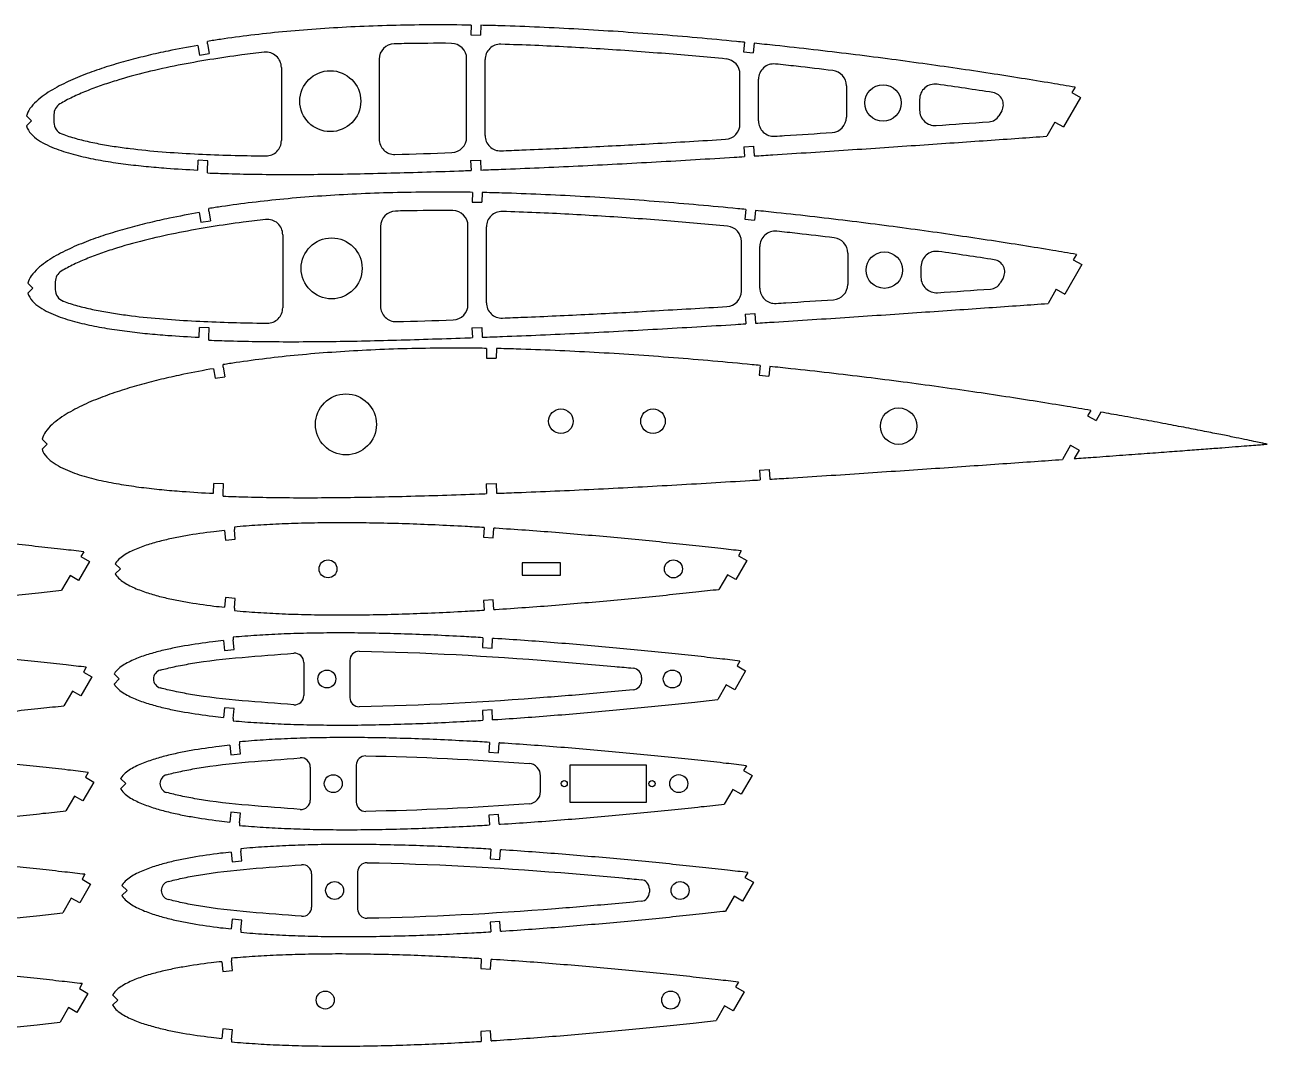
# Model space of a CAD drawing. Header units: millimetres. Extents: x 1 to 808, y 0 to 705.
# Drawn here: x 403.7 to 808.3, y 56 to 388.5 of the extents above; entities that cross this region are included whole.
import ezdxf

# ---------------------------------------------------------------- set-up
doc = ezdxf.new("R2010")
doc.units = ezdxf.units.MM

msp = doc.modelspace()

# ---------------------------------------------------------------- linework, layer by layer
at = {"color": 7, "linetype": 'Continuous', "lineweight": 25}
for p, q in [((549.03, 388.4), (548.97, 385.22)), ((548.97, 385.22), (552.14, 385.17)), ((552.2, 388.34), (552.14, 385.17)), ((460.07, 381.79), (460.59, 378.66)), ((463.2, 382.31), (463.2, 383.11)), ((463.2, 382.31), (463.72, 379.18)), ((638.05, 382.82), (637.74, 379.66)), ((641.21, 382.5), (640.89, 379.34)), ((460.59, 378.66), (463.72, 379.18)), ((519.12, 377.31), (519.12, 351.3)), ((547.61, 351.88), (547.61, 377.47)), ((553.61, 352.46), (553.61, 377.18)), ((637.74, 379.66), (640.89, 379.34)), ((487.27, 374.59), (487.27, 350.82)), ((636.63, 356.22), (636.63, 372.4)), ((642.63, 357.22), (642.63, 370.77)), ((671.27, 368.65), (671.27, 358.43)), ((745.73, 368.19), (744.73, 366.45)), ((695.12, 364.2), (695.12, 360.71)), ((747.48, 364.87), (741.93, 355.25)), ((744.73, 366.45), (747.48, 364.87)), ((721.87, 360.5), (720.95, 358.91)), ((404.23, 358.84), (405.85, 357.23)), ((405.85, 357.23), (404.24, 355.61)), ((413.2, 359.3), (413.2, 356.73)), ((739.18, 356.84), (736.52, 352.23)), ((739.18, 356.84), (741.93, 355.25)), ((637.85, 348.76), (641.02, 348.96)), ((637.85, 348.76), (638.05, 345.59)), ((641.02, 348.96), (641.22, 345.79)), ((460.03, 341.22), (460.16, 344.38)), ((463.34, 344.25), (460.16, 344.38)), ((463.2, 341.07), (463.34, 344.25)), ((548.91, 344.27), (552.08, 344.39)), ((548.91, 344.27), (549.03, 341.1)), ((552.08, 344.39), (552.2, 341.22)), ((463.2, 340.28), (463.2, 341.07)), ((549.47, 333.95), (549.41, 330.78)), ((552.64, 333.89), (552.59, 330.72)), ((463.64, 327.86), (463.64, 328.67)), ((463.64, 327.86), (464.16, 324.73)), ((549.41, 330.78), (552.59, 330.72)), ((638.5, 328.37), (638.18, 325.21)), ((641.66, 328.05), (641.34, 324.89)), ((460.51, 327.34), (461.03, 324.21)), ((461.03, 324.21), (464.16, 324.73)), ((638.18, 325.21), (641.34, 324.89)), ((487.72, 320.15), (487.72, 296.37)), ((519.57, 322.86), (519.57, 296.85)), ((548.05, 297.43), (548.05, 323.02)), ((554.05, 298.02), (554.05, 322.73)), ((637.08, 301.77), (637.08, 317.95)), ((643.08, 302.77), (643.08, 316.32)), ((671.72, 314.2), (671.72, 303.98)), ((746.17, 313.74), (745.17, 312.01)), ((745.17, 312.01), (747.92, 310.42)), ((695.57, 309.75), (695.57, 306.26)), ((747.92, 310.42), (742.37, 300.81)), ((404.67, 304.39), (406.29, 302.78)), ((413.64, 304.86), (413.64, 302.28)), ((722.31, 306.05), (721.39, 304.46)), ((406.29, 302.78), (404.68, 301.16)), ((739.62, 302.39), (736.96, 297.78)), ((739.62, 302.39), (742.37, 300.81)), ((638.29, 294.31), (641.46, 294.51)), ((638.29, 294.31), (638.49, 291.15)), ((641.46, 294.51), (641.66, 291.34)), ((460.47, 286.77), (460.61, 289.94)), ((463.78, 289.8), (460.61, 289.94)), ((463.64, 286.63), (463.78, 289.8)), ((549.35, 289.82), (552.52, 289.94)), ((549.35, 289.82), (549.47, 286.65)), ((552.52, 289.94), (552.64, 286.77)), ((463.64, 285.83), (463.64, 286.63)), ((554.13, 283.15), (554.07, 279.97)), ((554.07, 279.97), (557.25, 279.92)), ((557.3, 283.09), (557.25, 279.92)), ((465.17, 276.54), (465.69, 273.41)), ((468.3, 277.06), (468.3, 277.86)), ((468.3, 277.06), (468.82, 273.93)), ((643.16, 277.57), (642.84, 274.41)), ((646.32, 277.25), (646, 274.09)), ((465.69, 273.41), (468.82, 273.93)), ((642.84, 274.41), (646, 274.09)), ((750.84, 262.94), (749.83, 261.2)), ((749.83, 261.2), (752.58, 259.62)), ((754.17, 262.37), (752.58, 259.62)), ((409.33, 253.59), (410.95, 251.98)), ((410.95, 251.98), (409.34, 250.36)), ((744.28, 251.59), (741.62, 246.98)), ((744.28, 251.59), (747.03, 250)), ((747.03, 250), (745.45, 247.26)), ((642.95, 243.51), (646.12, 243.71)), ((642.95, 243.51), (643.15, 240.34)), ((646.12, 243.71), (646.32, 240.54)), ((465.13, 235.97), (465.27, 239.13)), ((468.44, 239), (465.27, 239.13)), ((468.3, 235.82), (468.44, 239)), ((554.01, 239.02), (557.18, 239.14)), ((554.01, 239.02), (554.13, 235.85)), ((557.18, 239.14), (557.3, 235.97)), ((468.3, 235.03), (468.3, 235.82)), ((468.8, 223.86), (469.11, 220.7)), ((471.96, 224.97), (471.96, 224.17)), ((472.27, 221.01), (471.96, 224.17)), ((553.28, 224.81), (553.08, 221.64)), ((556.25, 221.44), (556.45, 224.61)), ((469.11, 220.7), (472.27, 221.01)), ((553.08, 221.64), (556.25, 221.44)), ((422.93, 216.93), (422.02, 215.36)), ((422.02, 215.36), (424.77, 213.77)), ((636.99, 217.22), (636.09, 215.65)), ((636.09, 215.65), (638.84, 214.06)), ((424.77, 213.77), (421.2, 207.59)), ((434.86, 211.36), (433.2, 213.03)), ((433.2, 209.7), (434.86, 211.36)), ((578.21, 213.36), (565.71, 213.36)), ((565.71, 213.36), (565.71, 209.36)), ((578.21, 209.36), (578.21, 213.36)), ((638.84, 214.06), (635.27, 207.88)), ((418.45, 209.18), (415.69, 204.4)), ((421.2, 207.59), (418.45, 209.18)), ((565.71, 209.36), (578.21, 209.36)), ((632.52, 209.47), (629.76, 204.69)), ((635.27, 207.88), (632.52, 209.47)), ((469.11, 202.03), (468.8, 198.87)), ((472.27, 201.72), (469.11, 202.03)), ((471.96, 198.56), (472.27, 201.72)), ((471.96, 198.56), (471.96, 197.76)), ((556.25, 201.29), (553.08, 201.09)), ((553.08, 201.09), (553.28, 197.92)), ((556.45, 198.12), (556.25, 201.29)), ((468.43, 187.99), (468.74, 184.83)), ((471.59, 189.1), (471.59, 188.3)), ((471.9, 185.14), (471.59, 188.3)), ((552.91, 188.94), (552.72, 185.77)), ((555.89, 185.57), (556.08, 188.74)), ((468.74, 184.83), (471.9, 185.14)), ((552.72, 185.77), (555.89, 185.57)), ((423.71, 179.33), (422.81, 177.76)), ((494.59, 180.91), (494.59, 170.09)), ((509.59, 181.53), (509.59, 169.47)), ((638.47, 178.19), (634.91, 172.01)), ((636.63, 181.35), (635.73, 179.78)), ((635.73, 179.78), (638.47, 178.19)), ((425.56, 176.18), (421.99, 169.99)), ((422.81, 177.76), (425.56, 176.18)), ((434.5, 175.5), (432.84, 177.16)), ((432.84, 173.83), (434.5, 175.5)), ((604.59, 176.03), (604.59, 174.96)), ((419.24, 171.58), (416.48, 166.8)), ((421.99, 169.99), (419.24, 171.58)), ((632.16, 173.6), (629.4, 168.82)), ((634.91, 172.01), (632.16, 173.6)), ((468.74, 166.16), (468.43, 163)), ((471.9, 165.85), (468.74, 166.16)), ((471.59, 162.69), (471.9, 165.85)), ((471.59, 162.69), (471.59, 161.89)), ((555.89, 165.42), (552.72, 165.22)), ((552.72, 165.22), (552.91, 162.05)), ((556.08, 162.25), (555.89, 165.42)), ((470.52, 153.93), (470.83, 150.77)), ((473.68, 155.04), (473.68, 154.24)), ((473.99, 151.08), (473.68, 154.24)), ((555.01, 154.87), (554.81, 151.71)), ((557.98, 151.51), (558.17, 154.68)), ((470.83, 150.77), (473.99, 151.08)), ((554.81, 151.71), (557.98, 151.51)), ((496.68, 146.84), (496.68, 136.03)), ((511.68, 147.46), (511.68, 135.4)), ((606.18, 147.43), (581.18, 147.43)), ((581.18, 147.43), (581.18, 135.43)), ((606.18, 135.43), (606.18, 147.43)), ((638.72, 147.28), (637.82, 145.72)), ((637.82, 145.72), (640.57, 144.13)), ((426.19, 141.96), (422.62, 135.78)), ((424.35, 145.11), (423.44, 143.55)), ((423.44, 143.55), (426.19, 141.96)), ((436.59, 141.43), (434.93, 143.09)), ((571.68, 138.85), (571.68, 144.01)), ((640.57, 144.13), (637, 137.95)), ((434.93, 139.77), (436.59, 141.43)), ((634.25, 139.54), (631.49, 134.75)), ((637, 137.95), (634.25, 139.54)), ((419.87, 137.37), (417.11, 132.59)), ((422.62, 135.78), (419.87, 137.37)), ((581.18, 135.43), (606.18, 135.43)), ((470.83, 132.09), (470.52, 128.93)), ((473.99, 131.78), (470.83, 132.09)), ((473.68, 128.62), (473.99, 131.78)), ((557.98, 131.35), (554.81, 131.16)), ((554.81, 131.16), (555.01, 127.99)), ((558.17, 128.18), (557.98, 131.35)), ((473.68, 128.62), (473.68, 127.83)), ((470.96, 119.13), (471.27, 115.97)), ((474.12, 120.24), (474.12, 119.44)), ((474.43, 116.28), (474.12, 119.44)), ((555.44, 120.08), (555.25, 116.91)), ((558.42, 116.71), (558.61, 119.88)), ((471.27, 115.97), (474.43, 116.28)), ((555.25, 116.91), (558.42, 116.71)), ((423.31, 111.9), (422.41, 110.33)), ((422.41, 110.33), (425.16, 108.75)), ((497.12, 112.05), (497.12, 101.23)), ((512.12, 112.67), (512.12, 100.61)), ((641, 109.33), (637.44, 103.15)), ((639.16, 112.49), (638.25, 110.92)), ((638.25, 110.92), (641, 109.33)), ((425.16, 108.75), (421.59, 102.57)), ((437.03, 106.64), (435.37, 108.3)), ((435.37, 104.97), (437.03, 106.64)), ((607.12, 107.17), (607.12, 106.1)), ((418.84, 104.15), (416.08, 99.37)), ((421.59, 102.57), (418.84, 104.15)), ((634.69, 104.74), (631.93, 99.96)), ((637.44, 103.15), (634.69, 104.74)), ((471.27, 97.3), (470.96, 94.14)), ((474.43, 96.99), (471.27, 97.3)), ((474.12, 93.83), (474.43, 96.99)), ((474.12, 93.83), (474.12, 93.03)), ((558.42, 96.56), (555.25, 96.36)), ((555.25, 96.36), (555.44, 93.19)), ((558.61, 93.39), (558.42, 96.56)), ((467.9, 83.46), (468.21, 80.3)), ((471.06, 84.57), (471.06, 83.77)), ((471.37, 80.61), (471.06, 83.77)), ((552.38, 84.41), (552.18, 81.24)), ((552.18, 81.24), (555.35, 81.04)), ((555.35, 81.04), (555.55, 84.21)), ((468.21, 80.3), (471.37, 80.61)), ((424.27, 73.14), (420.7, 66.96)), ((422.42, 76.3), (421.52, 74.73)), ((421.52, 74.73), (424.27, 73.14)), ((637.94, 73.66), (634.37, 67.48)), ((636.09, 76.82), (635.19, 75.25)), ((635.19, 75.25), (637.94, 73.66)), ((433.97, 70.96), (432.3, 72.63)), ((432.3, 69.3), (433.97, 70.96)), ((631.62, 69.07), (628.86, 64.29)), ((634.37, 67.48), (631.62, 69.07)), ((417.95, 68.55), (415.19, 63.77)), ((420.7, 66.96), (417.95, 68.55)), ((468.21, 61.63), (467.9, 58.47)), ((471.37, 61.32), (468.21, 61.63)), ((471.06, 58.16), (471.37, 61.32)), ((555.35, 60.89), (552.18, 60.69)), ((552.18, 60.69), (552.38, 57.52)), ((555.55, 57.72), (555.35, 60.89)), ((471.06, 58.16), (471.06, 57.36))]:
    msp.add_line(p, q, dxfattribs=at)
for centre, radius in [((503.2, 363.64), 9.92), ((683.2, 363.07), 5.92), ((503.64, 309.2), 9.92), ((683.64, 308.62), 5.93), ((508.3, 258.39), 9.93), ((578.3, 259.44), 4), ((608.3, 259.44), 4), ((688.3, 257.82), 5.93), ((502.46, 211.36), 2.92), ((614.96, 211.36), 2.93), ((502.09, 175.5), 2.92), ((614.59, 175.5), 2.93), ((504.18, 141.43), 2.92), ((579.38, 141.43), 1), ((607.98, 141.43), 1), ((616.68, 141.43), 2.93), ((504.62, 106.64), 2.93), ((617.12, 106.64), 2.93), ((501.56, 70.96), 2.92), ((614.06, 70.96), 2.93)]:
    msp.add_circle(centre, radius, dxfattribs=at)
for centre, radius, start, end in [((524.12, 377.31), 5, 91.3853, 180), ((542.61, 377.47), 5, 0, 89.6503), ((558.61, 377.18), 5, 88.2972, 180), ((482.27, 374.59), 5, 0, 96.3372), ((631.63, 372.4), 5, 0, 84.5284), ((647.63, 370.77), 5, 83.8714, 180), ((666.27, 368.65), 5, 0, 83.1501), ((700.12, 364.2), 5, 81.895, 180), ((718.4, 362.5), 4, 330, 81.2359), ((417.2, 359.3), 4, 121.013, 180), ((700.12, 360.71), 5, 180, 273.9333), ((417.2, 356.73), 4, 180, 249.0961), ((631.63, 356.22), 5, 273.4985, 0), ((647.63, 357.22), 5, 180, 273.6427), ((666.27, 358.43), 5, 273.7695, 0), ((717.48, 360.91), 4, 274.0041, 330), ((558.61, 352.46), 5, 180, 272.2436), ((482.27, 350.82), 5, 269.4387, 0), ((524.12, 351.3), 5, 180, 271.5568), ((542.61, 351.88), 5, 271.9842, 0), ((524.57, 322.86), 5, 91.3853, 180), ((543.05, 323.02), 5, 0, 89.6503), ((559.05, 322.73), 5, 88.2972, 180), ((482.72, 320.15), 5, 0, 96.3372), ((632.08, 317.95), 5, 0, 84.5284), ((648.08, 316.32), 5, 83.8714, 180), ((666.72, 314.2), 5, 0, 83.1501), ((700.57, 309.75), 5, 81.895, 180), ((718.84, 308.05), 4, 330, 81.2359), ((417.64, 304.86), 4, 121.013, 180), ((666.72, 303.98), 5, 273.7695, 0), ((700.57, 306.26), 5, 180, 273.9333), ((717.93, 306.46), 4, 274.0041, 330), ((417.64, 302.28), 4, 180, 249.0961), ((632.08, 301.77), 5, 273.4985, 0), ((648.08, 302.77), 5, 180, 273.6427), ((482.72, 296.37), 5, 269.4387, 0), ((524.57, 296.85), 5, 180, 271.5568), ((543.05, 297.43), 5, 271.9842, 0), ((559.05, 298.02), 5, 180, 272.2436), ((491.59, 180.91), 3, 0, 94.8045), ((512.59, 181.53), 3, 89.078, 180), ((448.63, 175.5), 3, 105.2217, 254.7777), ((601.59, 176.03), 3, 360, 84.4847), ((601.59, 174.96), 3, 275.5131, 360), ((491.59, 170.09), 3, 265.2753, 0), ((512.59, 169.47), 3, 180, 270.9138), ((493.68, 146.84), 3, 0, 94.8045), ((514.68, 147.46), 3, 89.078, 180), ((567.68, 144.01), 4, 0, 85.8848), ((450.72, 141.43), 3, 105.2217, 254.7777), ((567.68, 138.85), 4, 274.1153, 0), ((493.68, 136.03), 3, 265.2753, 0), ((514.68, 135.4), 3, 180, 270.9138), ((494.12, 112.05), 3, 0, 94.8045), ((515.12, 112.67), 3, 89.078, 180), ((451.16, 106.64), 3, 105.2217, 254.7777), ((604.12, 107.17), 3, 360, 84.4847), ((604.12, 106.1), 3, 275.5131, 360), ((494.12, 101.23), 3, 265.2753, 0), ((515.12, 100.61), 3, 180, 270.9138)]:
    msp.add_arc(centre, radius, start, end, dxfattribs=at)
for points, knots in [([(549.03, 388.4), (548.02, 388.41), (542.9, 388.48), (533.76, 388.5), (521.71, 388.29), (510.01, 387.84), (498.69, 387.16), (487.83, 386.27), (477.45, 385.15), (469.29, 384.06), (464.61, 383.34), (463.2, 383.11)], [0.314042, 0.314042, 0.314042, 0.314042, 0.317731, 0.3328573, 0.3476314, 0.3619949, 0.3758904, 0.3892628, 0.4020607, 0.4142353, 0.4194806, 0.4194806, 0.4194806, 0.4194806]), ([(638.05, 382.82), (637.19, 382.91), (632.08, 383.41), (622.68, 384.29), (609.84, 385.36), (596.97, 386.3), (584.12, 387.09), (571.33, 387.74), (560.7, 388.14), (554.33, 388.3), (552.2, 388.34)], [0.2047656, 0.2047656, 0.2047656, 0.2047656, 0.2079495, 0.2236526, 0.2394488, 0.2552737, 0.271062, 0.286749, 0.3023145, 0.3101536, 0.3101536, 0.3101536, 0.3101536]), ([(460.07, 381.79), (456.83, 381.23), (451.42, 380.22), (443.89, 378.55), (437.43, 376.92), (431.05, 375.07), (424.75, 372.95), (418.6, 370.47), (413.68, 368), (409.99, 365.65), (407.44, 363.64), (405.37, 361.39), (404.47, 359.67), (404.23, 358.84)], [0.42353543, 0.42353543, 0.42353543, 0.42353543, 0.43562527, 0.44380448, 0.4519837, 0.46016291, 0.46834212, 0.47652133, 0.48470054, 0.48879014, 0.49287975, 0.49696936, 0.50053246, 0.50053246, 0.50053246, 0.50053246]), ([(542.64, 382.47), (537.51, 382.5), (531.3, 382.46), (525.09, 382.33), (524, 382.3)], [0.3218142, 0.3218142, 0.3218142, 0.3218142, 0.34084465, 0.3448663, 0.3448663, 0.3448663, 0.3448663]), ([(632.11, 377.37), (625.54, 378), (611.87, 379.21), (591.09, 380.71), (573.2, 381.67), (562.43, 382.06), (558.76, 382.17)], [0.21137482, 0.21137482, 0.21137482, 0.21137482, 0.23574276, 0.26201823, 0.28829371, 0.30189966, 0.30189966, 0.30189966, 0.30189966]), ([(745.73, 368.19), (743.18, 368.63), (737.38, 369.6), (728.16, 371.11), (717.92, 372.71), (707.2, 374.31), (696.05, 375.9), (684.51, 377.46), (672.63, 378.97), (660.45, 380.43), (649.95, 381.59), (643.51, 382.27), (641.21, 382.5)], [0.0716548, 0.0716548, 0.0716548, 0.0716548, 0.0811828, 0.0932621, 0.1059726, 0.1192627, 0.1330762, 0.1473568, 0.162046, 0.1770824, 0.1924049, 0.2008773, 0.2008773, 0.2008773, 0.2008773]), ([(481.72, 379.56), (479.29, 379.29), (473.36, 378.58), (463.99, 377.22), (453.63, 375.38), (443.41, 373.13), (435.04, 370.87), (428.53, 368.74), (423.76, 366.96), (419.23, 364.99), (416.42, 363.51), (415.14, 362.73)], [0.39740659, 0.39740659, 0.39740659, 0.39740659, 0.40653334, 0.41967107, 0.43280881, 0.44594655, 0.45908428, 0.46565315, 0.47222202, 0.47879089, 0.48516569, 0.48516569, 0.48516569, 0.48516569]), ([(666.87, 373.61), (662.88, 374.09), (656.65, 374.81), (650.41, 375.5), (648.17, 375.74)], [0.16838073, 0.16838073, 0.16838073, 0.16838073, 0.18319181, 0.19152526, 0.19152526, 0.19152526, 0.19152526]), ([(404.24, 355.61), (404.24, 355.59), (404.54, 354.64), (405.65, 352.9), (408.13, 350.9), (410.96, 349.33), (413.98, 348.06), (418.14, 346.65), (423.49, 345.29), (430.02, 344.06), (436.6, 343.12), (443.22, 342.38), (451.03, 341.72), (456.63, 341.38), (460.03, 341.22)], [0.50509214, 0.50509214, 0.50509214, 0.50509214, 0.50514857, 0.50923817, 0.51332778, 0.51741738, 0.52150699, 0.52559659, 0.5337758, 0.54195501, 0.55013423, 0.55831344, 0.56649265, 0.57899515, 0.57899515, 0.57899515, 0.57899515]), ([(415.77, 352.99), (415.79, 352.98), (416.54, 352.7), (418.81, 351.91), (422.79, 350.82), (427.75, 349.77), (432.83, 348.91), (439.69, 347.97), (448.39, 347.12), (458.93, 346.44), (469.52, 346.03), (477.29, 345.87), (481.53, 345.82), (482.22, 345.82)], [0.52139464, 0.52139464, 0.52139464, 0.52139464, 0.52148853, 0.52477297, 0.53134184, 0.5379107, 0.54447957, 0.55104844, 0.56418618, 0.57732391, 0.59046165, 0.60359939, 0.6061677, 0.6061677, 0.6061677, 0.6061677]), ([(641.22, 345.79), (643.25, 345.92), (649.4, 346.31), (659.61, 346.96), (671.73, 347.76), (683.59, 348.56), (695.11, 349.34), (706.27, 350.11), (717.02, 350.85), (727.05, 351.56), (733.5, 352.02), (736.52, 352.23)], [0.8011298, 0.8011298, 0.8011298, 0.8011298, 0.8086097, 0.8237868, 0.8386904, 0.8532584, 0.8674312, 0.8811492, 0.8943553, 0.9069945, 0.9181103, 0.9181103, 0.9181103, 0.9181103]), ([(647.95, 352.23), (649.02, 352.3), (655.24, 352.69), (661.45, 353.1), (666.6, 353.44)], [0.80986011, 0.80986011, 0.80986011, 0.80986011, 0.81380317, 0.83276585, 0.83276585, 0.83276585, 0.83276585]), ([(558.81, 347.47), (561.08, 347.56), (570.48, 347.94), (586.99, 348.68), (609.1, 349.86), (624.09, 350.75), (631.94, 351.23)], [0.70034653, 0.70034653, 0.70034653, 0.70034653, 0.70870128, 0.73497675, 0.76125223, 0.79019245, 0.79019245, 0.79019245, 0.79019245]), ([(552.2, 341.22), (554.4, 341.3), (560.76, 341.54), (571.33, 341.96), (583.93, 342.54), (596.64, 343.19), (609.37, 343.88), (622.09, 344.62), (631.64, 345.2), (636.96, 345.53), (638.05, 345.59)], [0.6919612, 0.6919612, 0.6919612, 0.6919612, 0.700055, 0.7153339, 0.7308256, 0.7464236, 0.7620645, 0.7776851, 0.7932212, 0.7972414, 0.7972414, 0.7972414, 0.7972414]), ([(463.2, 340.28), (465.49, 340.18), (471.01, 340), (479.91, 339.82), (490.06, 339.76), (500.65, 339.82), (511.65, 339.99), (523.01, 340.25), (534.7, 340.59), (543.41, 340.89), (548.21, 341.07), (549.03, 341.1)], [0.5829305, 0.5829305, 0.5829305, 0.5829305, 0.5913647, 0.603208, 0.6156469, 0.6286346, 0.642124, 0.6560641, 0.6704028, 0.6850851, 0.6880728, 0.6880728, 0.6880728, 0.6880728]), ([(549.47, 333.95), (548.46, 333.97), (543.34, 334.03), (534.2, 334.05), (522.15, 333.84), (510.45, 333.39), (499.14, 332.72), (488.27, 331.82), (477.89, 330.7), (469.74, 329.62), (465.05, 328.89), (463.64, 328.67)], [0.314042, 0.314042, 0.314042, 0.314042, 0.317731, 0.3328573, 0.3476314, 0.3619949, 0.3758904, 0.3892628, 0.4020607, 0.4142353, 0.4194806, 0.4194806, 0.4194806, 0.4194806]), ([(638.5, 328.37), (637.63, 328.46), (632.52, 328.96), (623.12, 329.84), (610.28, 330.91), (597.41, 331.85), (584.56, 332.65), (571.78, 333.29), (561.14, 333.69), (554.77, 333.85), (552.64, 333.89)], [0.2047656, 0.2047656, 0.2047656, 0.2047656, 0.2079495, 0.2236526, 0.2394488, 0.2552737, 0.271062, 0.286749, 0.3023145, 0.3101536, 0.3101536, 0.3101536, 0.3101536]), ([(543.09, 328.02), (537.95, 328.05), (531.74, 328.02), (525.53, 327.88), (524.44, 327.86)], [0.3218142, 0.3218142, 0.3218142, 0.3218142, 0.34084465, 0.3448663, 0.3448663, 0.3448663, 0.3448663]), ([(632.55, 322.92), (625.98, 323.55), (612.31, 324.76), (591.53, 326.26), (573.64, 327.22), (562.88, 327.62), (559.2, 327.73)], [0.21137482, 0.21137482, 0.21137482, 0.21137482, 0.23574276, 0.26201823, 0.28829371, 0.30189966, 0.30189966, 0.30189966, 0.30189966]), ([(746.17, 313.74), (743.62, 314.18), (737.82, 315.16), (728.6, 316.66), (718.36, 318.26), (707.64, 319.86), (696.49, 321.45), (684.95, 323.01), (673.07, 324.52), (660.9, 325.98), (650.39, 327.15), (643.95, 327.82), (641.66, 328.05)], [0.0716548, 0.0716548, 0.0716548, 0.0716548, 0.0811828, 0.0932621, 0.1059726, 0.1192627, 0.1330762, 0.1473568, 0.162046, 0.1770824, 0.1924049, 0.2008773, 0.2008773, 0.2008773, 0.2008773]), ([(460.51, 327.34), (457.27, 326.79), (451.87, 325.77), (444.33, 324.1), (437.88, 322.48), (431.49, 320.62), (425.2, 318.5), (419.05, 316.02), (414.12, 313.56), (410.44, 311.21), (407.89, 309.19), (405.81, 306.94), (404.91, 305.22), (404.67, 304.39)], [0.42353543, 0.42353543, 0.42353543, 0.42353543, 0.43562527, 0.44380448, 0.4519837, 0.46016291, 0.46834212, 0.47652133, 0.48470054, 0.48879014, 0.49287975, 0.49696936, 0.50053246, 0.50053246, 0.50053246, 0.50053246]), ([(482.16, 325.11), (479.73, 324.84), (473.81, 324.13), (464.43, 322.77), (454.08, 320.93), (443.85, 318.69), (435.49, 316.42), (428.97, 314.29), (424.2, 312.52), (419.68, 310.54), (416.87, 309.06), (415.58, 308.28)], [0.39740659, 0.39740659, 0.39740659, 0.39740659, 0.40653334, 0.41967107, 0.43280881, 0.44594655, 0.45908428, 0.46565315, 0.47222202, 0.47879089, 0.48516569, 0.48516569, 0.48516569, 0.48516569]), ([(667.31, 319.16), (663.32, 319.64), (657.09, 320.37), (650.86, 321.05), (648.61, 321.29)], [0.16838073, 0.16838073, 0.16838073, 0.16838073, 0.18319181, 0.19152526, 0.19152526, 0.19152526, 0.19152526]), ([(404.68, 301.16), (404.68, 301.15), (404.98, 300.2), (406.09, 298.46), (408.57, 296.45), (411.41, 294.88), (414.42, 293.61), (418.58, 292.2), (423.94, 290.84), (430.46, 289.61), (437.04, 288.67), (443.66, 287.94), (451.47, 287.27), (457.08, 286.93), (460.47, 286.77)], [0.50509214, 0.50509214, 0.50509214, 0.50509214, 0.50514857, 0.50923817, 0.51332778, 0.51741738, 0.52150699, 0.52559659, 0.5337758, 0.54195501, 0.55013423, 0.55831344, 0.56649265, 0.57899515, 0.57899515, 0.57899515, 0.57899515]), ([(416.21, 298.54), (416.23, 298.53), (416.98, 298.25), (419.25, 297.46), (423.23, 296.37), (428.19, 295.32), (433.27, 294.46), (440.13, 293.52), (448.83, 292.67), (459.37, 291.99), (469.96, 291.58), (477.73, 291.42), (481.97, 291.38), (482.67, 291.37)], [0.52139464, 0.52139464, 0.52139464, 0.52139464, 0.52148853, 0.52477297, 0.53134184, 0.5379107, 0.54447957, 0.55104844, 0.56418618, 0.57732391, 0.59046165, 0.60359939, 0.6061677, 0.6061677, 0.6061677, 0.6061677]), ([(559.25, 293.02), (561.52, 293.11), (570.92, 293.49), (587.43, 294.23), (609.54, 295.42), (624.53, 296.3), (632.38, 296.78)], [0.70034653, 0.70034653, 0.70034653, 0.70034653, 0.70870128, 0.73497675, 0.76125223, 0.79019245, 0.79019245, 0.79019245, 0.79019245]), ([(641.66, 291.34), (643.69, 291.47), (649.85, 291.86), (660.05, 292.52), (672.17, 293.31), (684.03, 294.11), (695.56, 294.89), (706.72, 295.66), (717.46, 296.41), (727.49, 297.11), (733.94, 297.57), (736.96, 297.78)], [0.8011298, 0.8011298, 0.8011298, 0.8011298, 0.8086097, 0.8237868, 0.8386904, 0.8532584, 0.8674312, 0.8811492, 0.8943553, 0.9069945, 0.9181103, 0.9181103, 0.9181103, 0.9181103]), ([(648.39, 297.78), (649.46, 297.85), (655.68, 298.25), (661.9, 298.65), (667.04, 298.99)], [0.80986011, 0.80986011, 0.80986011, 0.80986011, 0.81380317, 0.83276585, 0.83276585, 0.83276585, 0.83276585]), ([(552.64, 286.77), (554.84, 286.85), (561.2, 287.09), (571.77, 287.52), (584.38, 288.1), (597.08, 288.74), (609.81, 289.44), (622.53, 290.17), (632.09, 290.75), (637.4, 291.08), (638.49, 291.15)], [0.6919612, 0.6919612, 0.6919612, 0.6919612, 0.700055, 0.7153339, 0.7308256, 0.7464236, 0.7620645, 0.7776851, 0.7932212, 0.7972414, 0.7972414, 0.7972414, 0.7972414]), ([(463.64, 285.83), (465.93, 285.74), (471.45, 285.55), (480.35, 285.37), (490.5, 285.31), (501.09, 285.37), (512.09, 285.54), (523.45, 285.8), (535.14, 286.15), (543.85, 286.45), (548.66, 286.62), (549.47, 286.65)], [0.5829305, 0.5829305, 0.5829305, 0.5829305, 0.5913647, 0.603208, 0.6156469, 0.6286346, 0.642124, 0.6560641, 0.6704028, 0.6850851, 0.6880728, 0.6880728, 0.6880728, 0.6880728]), ([(554.13, 283.15), (553.12, 283.16), (548, 283.23), (538.86, 283.25), (526.81, 283.04), (515.11, 282.59), (503.8, 281.91), (492.93, 281.01), (482.55, 279.9), (474.4, 278.81), (469.71, 278.09), (468.3, 277.86)], [0.314042, 0.314042, 0.314042, 0.314042, 0.317731, 0.3328573, 0.3476314, 0.3619949, 0.3758904, 0.3892628, 0.4020607, 0.4142353, 0.4194806, 0.4194806, 0.4194806, 0.4194806]), ([(643.16, 277.57), (642.3, 277.66), (637.18, 278.16), (627.78, 279.04), (614.94, 280.11), (602.07, 281.05), (589.22, 281.84), (576.44, 282.49), (565.8, 282.89), (559.44, 283.05), (557.3, 283.09)], [0.2047656, 0.2047656, 0.2047656, 0.2047656, 0.2079495, 0.2236526, 0.2394488, 0.2552737, 0.271062, 0.286749, 0.3023145, 0.3101536, 0.3101536, 0.3101536, 0.3101536]), ([(465.17, 276.54), (461.93, 275.98), (456.53, 274.97), (448.99, 273.3), (442.54, 271.67), (436.15, 269.82), (429.86, 267.7), (423.71, 265.22), (418.78, 262.75), (415.1, 260.4), (412.55, 258.39), (410.47, 256.14), (409.57, 254.42), (409.33, 253.59)], [0.42353543, 0.42353543, 0.42353543, 0.42353543, 0.43562527, 0.44380448, 0.4519837, 0.46016291, 0.46834212, 0.47652133, 0.48470054, 0.48879014, 0.49287975, 0.49696936, 0.50053246, 0.50053246, 0.50053246, 0.50053246]), ([(750.84, 262.94), (748.28, 263.38), (742.48, 264.35), (733.26, 265.86), (723.02, 267.46), (712.3, 269.06), (701.15, 270.65), (689.61, 272.21), (677.73, 273.72), (665.56, 275.18), (655.05, 276.34), (648.61, 277.02), (646.32, 277.25)], [0.0716548, 0.0716548, 0.0716548, 0.0716548, 0.0811828, 0.0932621, 0.1059726, 0.1192627, 0.1330762, 0.1473568, 0.162046, 0.1770824, 0.1924049, 0.2008773, 0.2008773, 0.2008773, 0.2008773]), ([(745.45, 247.26), (747.5, 247.4), (752.43, 247.76), (760.05, 248.31), (768.07, 248.9), (775.44, 249.44), (782.12, 249.94), (788.08, 250.39), (793.31, 250.79), (797.75, 251.14), (801.46, 251.42), (804.25, 251.65), (806.49, 251.8), (807.41, 251.92), (808.52, 251.95), (807.43, 252.12), (806.53, 252.36), (804.32, 252.79), (801.58, 253.38), (797.94, 254.12), (793.56, 255.01), (788.42, 256.03), (782.54, 257.18), (775.94, 258.44), (768.66, 259.79), (761.33, 261.12), (756.42, 261.98), (754.17, 262.37)], [0.9228056, 0.9228056, 0.9228056, 0.9228056, 0.9303617, 0.9409915, 0.9508571, 0.9599165, 0.9681315, 0.9754664, 0.981889, 0.9873721, 0.9918912, 0.995427, 0.997964, 0.9994905, 1, 1.0005094, 1.0020365, 1.0045734, 1.0081105, 1.0126329, 1.018121, 1.0245526, 1.0318998, 1.0401327, 1.049217, 1.0591146, 1.0675107, 1.0675107, 1.0675107, 1.0675107]), ([(409.34, 250.36), (409.34, 250.34), (409.64, 249.39), (410.75, 247.65), (413.23, 245.65), (416.07, 244.08), (419.09, 242.81), (423.25, 241.4), (428.6, 240.04), (435.12, 238.81), (441.71, 237.87), (448.32, 237.13), (456.13, 236.47), (461.74, 236.13), (465.13, 235.97)], [0.50509214, 0.50509214, 0.50509214, 0.50509214, 0.50514857, 0.50923817, 0.51332778, 0.51741738, 0.52150699, 0.52559659, 0.5337758, 0.54195501, 0.55013423, 0.55831344, 0.56649265, 0.57899515, 0.57899515, 0.57899515, 0.57899515]), ([(646.32, 240.54), (648.35, 240.67), (654.51, 241.06), (664.71, 241.71), (676.84, 242.51), (688.69, 243.31), (700.22, 244.09), (711.38, 244.86), (722.12, 245.6), (732.15, 246.31), (738.6, 246.77), (741.62, 246.98)], [0.8011298, 0.8011298, 0.8011298, 0.8011298, 0.8086097, 0.8237868, 0.8386904, 0.8532584, 0.8674312, 0.8811492, 0.8943553, 0.9069945, 0.9181103, 0.9181103, 0.9181103, 0.9181103]), ([(557.3, 235.97), (559.5, 236.05), (565.86, 236.29), (576.43, 236.71), (589.04, 237.29), (601.74, 237.94), (614.47, 238.63), (627.19, 239.37), (636.75, 239.95), (642.06, 240.28), (643.15, 240.34)], [0.6919612, 0.6919612, 0.6919612, 0.6919612, 0.700055, 0.7153339, 0.7308256, 0.7464236, 0.7620645, 0.7776851, 0.7932212, 0.7972414, 0.7972414, 0.7972414, 0.7972414]), ([(468.3, 235.03), (470.59, 234.93), (476.11, 234.75), (485.01, 234.57), (495.16, 234.51), (505.75, 234.57), (516.75, 234.74), (528.12, 235), (539.8, 235.34), (548.51, 235.64), (553.32, 235.82), (554.13, 235.85)], [0.5829305, 0.5829305, 0.5829305, 0.5829305, 0.5913647, 0.603208, 0.6156469, 0.6286346, 0.642124, 0.6560641, 0.6704028, 0.6850851, 0.6880728, 0.6880728, 0.6880728, 0.6880728]), ([(422.93, 216.93), (420.74, 217.18), (415.83, 217.74), (408.07, 218.6), (399.52, 219.5), (390.63, 220.39), (381.44, 221.26), (372.01, 222.1), (362.41, 222.9), (352.68, 223.64), (345.99, 224.09), (342.55, 224.31), (342.38, 224.32)], [0.0889426, 0.0889426, 0.0889426, 0.0889426, 0.1018998, 0.1180043, 0.1348946, 0.1524657, 0.1706094, 0.1892117, 0.2081586, 0.2273316, 0.2466133, 0.2476151, 0.2476151, 0.2476151, 0.2476151]), ([(468.8, 223.86), (467.63, 223.74), (463.39, 223.26), (457.63, 222.44), (451.56, 221.27), (447.05, 220.21), (442.63, 218.9), (439.07, 217.5), (436.41, 216.08), (434.6, 214.81), (433.59, 213.71), (433.23, 213.08), (433.2, 213.03)], [0.41988601, 0.41988601, 0.41988601, 0.41988601, 0.42679642, 0.44509731, 0.45424776, 0.46339821, 0.47254866, 0.4816991, 0.48627433, 0.49084955, 0.49542478, 0.49583359, 0.49583359, 0.49583359, 0.49583359]), ([(553.28, 224.81), (551.23, 224.93), (545.94, 225.24), (537.44, 225.66), (527.84, 226.03), (518.41, 226.27), (509.22, 226.39), (500.32, 226.35), (491.78, 226.17), (483.63, 225.83), (477.07, 225.41), (473.23, 225.09), (471.96, 224.97)], [0.2538428, 0.2538428, 0.2538428, 0.2538428, 0.2658843, 0.2850258, 0.3039219, 0.3224568, 0.3405205, 0.3580039, 0.3748053, 0.3908272, 0.4059778, 0.4134953, 0.4134953, 0.4134953, 0.4134953]), ([(636.99, 217.22), (634.81, 217.47), (629.9, 218.03), (622.14, 218.89), (613.59, 219.79), (604.7, 220.68), (595.51, 221.55), (586.08, 222.39), (576.47, 223.19), (566.75, 223.93), (560.06, 224.38), (556.62, 224.6), (556.45, 224.61)], [0.0889426, 0.0889426, 0.0889426, 0.0889426, 0.1018998, 0.1180043, 0.1348946, 0.1524657, 0.1706094, 0.1892117, 0.2081586, 0.2273316, 0.2466133, 0.2476151, 0.2476151, 0.2476151, 0.2476151]), ([(433.2, 209.7), (433.23, 209.65), (433.59, 209.02), (434.6, 207.92), (436.41, 206.65), (439.07, 205.23), (442.63, 203.83), (447.05, 202.52), (451.56, 201.46), (457.63, 200.29), (463.39, 199.47), (467.63, 198.99), (468.8, 198.87)], [0.50416641, 0.50416641, 0.50416641, 0.50416641, 0.50457522, 0.50915045, 0.51372567, 0.5183009, 0.52745134, 0.53660179, 0.54575224, 0.55490269, 0.57320358, 0.58011399, 0.58011399, 0.58011399, 0.58011399]), ([(342.38, 197.83), (342.55, 197.84), (345.99, 198.06), (352.68, 198.51), (362.41, 199.25), (372.01, 200.05), (381.44, 200.89), (390.63, 201.76), (399.52, 202.65), (407.85, 203.53), (413.2, 204.12), (415.69, 204.4)], [0.7523849, 0.7523849, 0.7523849, 0.7523849, 0.7533867, 0.7726684, 0.7918414, 0.8107883, 0.8293906, 0.8475343, 0.8651054, 0.8819957, 0.8967786, 0.8967786, 0.8967786, 0.8967786]), ([(556.45, 198.12), (556.62, 198.13), (560.06, 198.35), (566.75, 198.8), (576.47, 199.54), (586.08, 200.34), (595.51, 201.18), (604.7, 202.05), (613.59, 202.94), (621.91, 203.82), (627.26, 204.41), (629.76, 204.69)], [0.7523849, 0.7523849, 0.7523849, 0.7523849, 0.7533867, 0.7726684, 0.7918414, 0.8107883, 0.8293906, 0.8475343, 0.8651054, 0.8819957, 0.8967786, 0.8967786, 0.8967786, 0.8967786]), ([(471.96, 197.76), (473.23, 197.64), (477.07, 197.32), (483.63, 196.9), (491.78, 196.56), (500.32, 196.38), (509.22, 196.34), (518.41, 196.46), (527.84, 196.7), (537.44, 197.07), (545.94, 197.49), (551.23, 197.8), (553.28, 197.92)], [0.5865047, 0.5865047, 0.5865047, 0.5865047, 0.5940222, 0.6091728, 0.6251947, 0.6419961, 0.6594795, 0.6775432, 0.6960781, 0.7149742, 0.7341157, 0.7461572, 0.7461572, 0.7461572, 0.7461572]), ([(552.91, 188.94), (550.87, 189.06), (545.58, 189.37), (537.08, 189.79), (527.47, 190.16), (518.05, 190.4), (508.86, 190.52), (499.96, 190.48), (491.41, 190.3), (483.27, 189.96), (476.7, 189.54), (472.86, 189.22), (471.59, 189.1)], [0.2538428, 0.2538428, 0.2538428, 0.2538428, 0.2658843, 0.2850258, 0.3039219, 0.3224568, 0.3405205, 0.3580039, 0.3748053, 0.3908272, 0.4059778, 0.4134953, 0.4134953, 0.4134953, 0.4134953]), ([(423.71, 179.33), (421.53, 179.58), (416.62, 180.14), (408.86, 181), (400.31, 181.9), (391.42, 182.79), (382.23, 183.66), (372.8, 184.51), (363.19, 185.3), (353.47, 186.04), (346.78, 186.5), (343.34, 186.71), (343.17, 186.73)], [0.0889426, 0.0889426, 0.0889426, 0.0889426, 0.1018998, 0.1180043, 0.1348946, 0.1524657, 0.1706094, 0.1892117, 0.2081586, 0.2273316, 0.2466133, 0.2476151, 0.2476151, 0.2476151, 0.2476151]), ([(468.43, 187.99), (467.27, 187.87), (463.03, 187.39), (457.27, 186.57), (451.2, 185.4), (446.69, 184.34), (442.27, 183.03), (438.7, 181.63), (436.05, 180.21), (434.23, 178.94), (433.22, 177.84), (432.86, 177.21), (432.84, 177.16)], [0.41988601, 0.41988601, 0.41988601, 0.41988601, 0.42679642, 0.44509731, 0.45424776, 0.46339821, 0.47254866, 0.4816991, 0.48627433, 0.49084955, 0.49542478, 0.49583359, 0.49583359, 0.49583359, 0.49583359]), ([(636.63, 181.35), (634.44, 181.6), (629.53, 182.16), (621.77, 183.02), (613.23, 183.92), (604.33, 184.81), (595.14, 185.68), (585.72, 186.52), (576.11, 187.32), (566.38, 188.06), (559.69, 188.51), (556.25, 188.73), (556.08, 188.74)], [0.0889426, 0.0889426, 0.0889426, 0.0889426, 0.1018998, 0.1180043, 0.1348946, 0.1524657, 0.1706094, 0.1892117, 0.2081586, 0.2273316, 0.2466133, 0.2476151, 0.2476151, 0.2476151, 0.2476151]), ([(447.84, 178.39), (449.34, 178.8), (450.86, 179.16), (454.16, 179.87), (455.93, 180.2), (468.79, 182.37), (480.1, 182.95), (491.34, 183.9)], [-1.308005, -1.308005, -1.308005, -1.308005, -1.091487, -1.091487, -0.841487, -0.841487, 0.716518, 0.716518, 0.716518, 0.716518]), ([(512.64, 184.53), (533.67, 184.19), (554.73, 182.99), (582.47, 180.78), (589.16, 180.2), (597.86, 179.4), (599.87, 179.21), (601.88, 179.01)], [0.424815, 0.424815, 0.424815, 0.424815, 1.211283, 1.211283, 1.461283, 1.461283, 1.536469, 1.536469, 1.536469, 1.536469]), ([(432.84, 173.83), (432.86, 173.78), (433.22, 173.15), (434.23, 172.05), (436.05, 170.78), (438.7, 169.36), (442.27, 167.96), (446.69, 166.65), (451.2, 165.59), (457.27, 164.42), (463.03, 163.6), (467.27, 163.12), (468.43, 163)], [0.50416641, 0.50416641, 0.50416641, 0.50416641, 0.50457522, 0.50915045, 0.51372567, 0.5183009, 0.52745134, 0.53660179, 0.54575224, 0.55490269, 0.57320358, 0.58011399, 0.58011399, 0.58011399, 0.58011399]), ([(491.35, 167.1), (480.1, 168.03), (468.78, 168.62), (455.94, 170.79), (454.17, 171.12), (450.88, 171.83), (449.35, 172.19), (447.84, 172.6)], [0.282835, 0.282835, 0.282835, 0.282835, 1.839938, 1.839938, 2.089938, 2.089938, 2.307103, 2.307103, 2.307103, 2.307103]), ([(601.88, 171.98), (598.67, 171.67), (595.45, 171.37), (586.15, 170.52), (580.06, 170.01), (553.52, 167.93), (533.07, 166.79), (512.64, 166.47)], [-0.589536, -0.589536, -0.589536, -0.589536, -0.457474, -0.457474, -0.207474, -0.207474, 0.632062, 0.632062, 0.632062, 0.632062]), ([(343.17, 160.23), (343.34, 160.24), (346.78, 160.46), (353.47, 160.91), (363.19, 161.65), (372.8, 162.45), (382.23, 163.29), (391.42, 164.16), (400.31, 165.06), (408.63, 165.93), (413.98, 166.52), (416.48, 166.8)], [0.7523849, 0.7523849, 0.7523849, 0.7523849, 0.7533867, 0.7726684, 0.7918414, 0.8107883, 0.8293906, 0.8475343, 0.8651054, 0.8819957, 0.8967786, 0.8967786, 0.8967786, 0.8967786]), ([(556.08, 162.25), (556.25, 162.26), (559.69, 162.48), (566.38, 162.93), (576.11, 163.67), (585.72, 164.47), (595.14, 165.31), (604.33, 166.18), (613.23, 167.07), (621.55, 167.95), (626.9, 168.54), (629.4, 168.82)], [0.7523849, 0.7523849, 0.7523849, 0.7523849, 0.7533867, 0.7726684, 0.7918414, 0.8107883, 0.8293906, 0.8475343, 0.8651054, 0.8819957, 0.8967786, 0.8967786, 0.8967786, 0.8967786]), ([(471.59, 161.89), (472.86, 161.77), (476.7, 161.45), (483.27, 161.03), (491.41, 160.69), (499.96, 160.51), (508.86, 160.47), (518.05, 160.59), (527.47, 160.83), (537.08, 161.2), (545.58, 161.62), (550.87, 161.93), (552.91, 162.05)], [0.5865047, 0.5865047, 0.5865047, 0.5865047, 0.5940222, 0.6091728, 0.6251947, 0.6419961, 0.6594795, 0.6775432, 0.6960781, 0.7149742, 0.7341157, 0.7461572, 0.7461572, 0.7461572, 0.7461572]), ([(470.52, 153.93), (469.36, 153.81), (465.12, 153.33), (459.36, 152.5), (453.29, 151.34), (448.78, 150.27), (444.36, 148.96), (440.8, 147.57), (438.14, 146.15), (436.33, 144.87), (435.31, 143.78), (434.96, 143.15), (434.93, 143.09)], [0.41988601, 0.41988601, 0.41988601, 0.41988601, 0.42679642, 0.44509731, 0.45424776, 0.46339821, 0.47254866, 0.4816991, 0.48627433, 0.49084955, 0.49542478, 0.49583359, 0.49583359, 0.49583359, 0.49583359]), ([(555.01, 154.87), (552.96, 155), (547.67, 155.3), (539.17, 155.72), (529.57, 156.09), (520.14, 156.34), (510.95, 156.45), (502.05, 156.42), (493.5, 156.23), (485.36, 155.9), (478.8, 155.48), (474.96, 155.15), (473.68, 155.04)], [0.2538428, 0.2538428, 0.2538428, 0.2538428, 0.2658843, 0.2850258, 0.3039219, 0.3224568, 0.3405205, 0.3580039, 0.3748053, 0.3908272, 0.4059778, 0.4134953, 0.4134953, 0.4134953, 0.4134953]), ([(638.72, 147.28), (636.53, 147.54), (631.63, 148.1), (623.86, 148.95), (615.32, 149.85), (606.42, 150.75), (597.23, 151.62), (587.81, 152.46), (578.2, 153.26), (568.47, 153.99), (561.78, 154.45), (558.34, 154.67), (558.17, 154.68)], [0.0889426, 0.0889426, 0.0889426, 0.0889426, 0.1018998, 0.1180043, 0.1348946, 0.1524657, 0.1706094, 0.1892117, 0.2081586, 0.2273316, 0.2466133, 0.2476151, 0.2476151, 0.2476151, 0.2476151]), ([(424.35, 145.11), (422.16, 145.37), (417.25, 145.93), (409.49, 146.78), (400.95, 147.68), (392.05, 148.58), (382.86, 149.45), (373.43, 150.29), (363.83, 151.09), (354.1, 151.83), (347.41, 152.28), (343.97, 152.5), (343.8, 152.51)], [0.0889426, 0.0889426, 0.0889426, 0.0889426, 0.1018998, 0.1180043, 0.1348946, 0.1524657, 0.1706094, 0.1892117, 0.2081586, 0.2273316, 0.2466133, 0.2476151, 0.2476151, 0.2476151, 0.2476151]), ([(449.93, 144.33), (451.44, 144.74), (452.95, 145.1), (456.25, 145.8), (458.02, 146.14), (470.88, 148.31), (482.19, 148.89), (493.43, 149.83)], [-1.308005, -1.308005, -1.308005, -1.308005, -1.091487, -1.091487, -0.841487, -0.841487, 0.716518, 0.716518, 0.716518, 0.716518]), ([(434.93, 139.77), (434.96, 139.72), (435.31, 139.09), (436.33, 137.99), (438.14, 136.71), (440.8, 135.29), (444.36, 133.9), (448.78, 132.59), (453.29, 131.53), (459.36, 130.36), (465.12, 129.53), (469.36, 129.06), (470.52, 128.93)], [0.50416641, 0.50416641, 0.50416641, 0.50416641, 0.50457522, 0.50915045, 0.51372567, 0.5183009, 0.52745134, 0.53660179, 0.54575224, 0.55490269, 0.57320358, 0.58011399, 0.58011399, 0.58011399, 0.58011399]), ([(493.44, 133.04), (482.19, 133.97), (470.87, 134.55), (458.03, 136.72), (456.26, 137.06), (452.97, 137.76), (451.44, 138.12), (449.93, 138.54)], [0.282835, 0.282835, 0.282835, 0.282835, 1.839938, 1.839938, 2.089938, 2.089938, 2.307103, 2.307103, 2.307103, 2.307103]), ([(558.17, 128.18), (558.34, 128.19), (561.78, 128.41), (568.47, 128.87), (578.2, 129.61), (587.81, 130.4), (597.23, 131.24), (606.42, 132.12), (615.32, 133.01), (623.64, 133.89), (628.99, 134.47), (631.49, 134.75)], [0.7523849, 0.7523849, 0.7523849, 0.7523849, 0.7533867, 0.7726684, 0.7918414, 0.8107883, 0.8293906, 0.8475343, 0.8651054, 0.8819957, 0.8967786, 0.8967786, 0.8967786, 0.8967786]), ([(343.8, 126.02), (343.97, 126.03), (347.41, 126.24), (354.1, 126.7), (363.83, 127.44), (373.43, 128.23), (382.86, 129.08), (392.05, 129.95), (400.95, 130.84), (409.27, 131.72), (414.62, 132.31), (417.11, 132.59)], [0.7523849, 0.7523849, 0.7523849, 0.7523849, 0.7533867, 0.7726684, 0.7918414, 0.8107883, 0.8293906, 0.8475343, 0.8651054, 0.8819957, 0.8967786, 0.8967786, 0.8967786, 0.8967786]), ([(473.68, 127.83), (474.96, 127.71), (478.8, 127.39), (485.36, 126.97), (493.5, 126.63), (502.05, 126.44), (510.95, 126.41), (520.14, 126.52), (529.57, 126.77), (539.17, 127.14), (547.67, 127.56), (552.96, 127.86), (555.01, 127.99)], [0.5865047, 0.5865047, 0.5865047, 0.5865047, 0.5940222, 0.6091728, 0.6251947, 0.6419961, 0.6594795, 0.6775432, 0.6960781, 0.7149742, 0.7341157, 0.7461572, 0.7461572, 0.7461572, 0.7461572]), ([(555.44, 120.08), (553.4, 120.2), (548.11, 120.51), (539.61, 120.93), (530, 121.3), (520.58, 121.54), (511.38, 121.66), (502.49, 121.62), (493.94, 121.44), (485.79, 121.1), (479.23, 120.68), (475.39, 120.36), (474.12, 120.24)], [0.2538428, 0.2538428, 0.2538428, 0.2538428, 0.2658843, 0.2850258, 0.3039219, 0.3224568, 0.3405205, 0.3580039, 0.3748053, 0.3908272, 0.4059778, 0.4134953, 0.4134953, 0.4134953, 0.4134953]), ([(423.31, 111.9), (421.13, 112.15), (416.22, 112.71), (408.46, 113.57), (399.91, 114.47), (391.02, 115.36), (381.83, 116.24), (372.4, 117.08), (362.79, 117.87), (353.07, 118.61), (346.38, 119.07), (342.94, 119.29), (342.77, 119.3)], [0.0889426, 0.0889426, 0.0889426, 0.0889426, 0.1018998, 0.1180043, 0.1348946, 0.1524657, 0.1706094, 0.1892117, 0.2081586, 0.2273316, 0.2466133, 0.2476151, 0.2476151, 0.2476151, 0.2476151]), ([(470.96, 119.13), (469.8, 119.01), (465.56, 118.53), (459.8, 117.71), (453.73, 116.54), (449.22, 115.48), (444.8, 114.17), (441.23, 112.77), (438.58, 111.35), (436.76, 110.08), (435.75, 108.98), (435.39, 108.35), (435.37, 108.3)], [0.41988601, 0.41988601, 0.41988601, 0.41988601, 0.42679642, 0.44509731, 0.45424776, 0.46339821, 0.47254866, 0.4816991, 0.48627433, 0.49084955, 0.49542478, 0.49583359, 0.49583359, 0.49583359, 0.49583359]), ([(639.16, 112.49), (636.97, 112.74), (632.06, 113.3), (624.3, 114.16), (615.76, 115.06), (606.86, 115.95), (597.67, 116.82), (588.24, 117.66), (578.64, 118.46), (568.91, 119.2), (562.22, 119.65), (558.78, 119.87), (558.61, 119.88)], [0.0889426, 0.0889426, 0.0889426, 0.0889426, 0.1018998, 0.1180043, 0.1348946, 0.1524657, 0.1706094, 0.1892117, 0.2081586, 0.2273316, 0.2466133, 0.2476151, 0.2476151, 0.2476151, 0.2476151]), ([(450.37, 109.53), (451.87, 109.94), (453.39, 110.3), (456.69, 111.01), (458.46, 111.34), (471.32, 113.51), (482.63, 114.09), (493.87, 115.04)], [-1.308005, -1.308005, -1.308005, -1.308005, -1.091487, -1.091487, -0.841487, -0.841487, 0.716518, 0.716518, 0.716518, 0.716518]), ([(515.17, 115.67), (536.2, 115.33), (557.26, 114.13), (585, 111.92), (591.69, 111.34), (600.39, 110.54), (602.4, 110.35), (604.41, 110.15)], [0.424815, 0.424815, 0.424815, 0.424815, 1.211283, 1.211283, 1.461283, 1.461283, 1.536469, 1.536469, 1.536469, 1.536469]), ([(435.37, 104.97), (435.39, 104.92), (435.75, 104.29), (436.76, 103.19), (438.58, 101.92), (441.23, 100.5), (444.8, 99.1), (449.22, 97.79), (453.73, 96.73), (459.8, 95.56), (465.56, 94.74), (469.8, 94.26), (470.96, 94.14)], [0.50416641, 0.50416641, 0.50416641, 0.50416641, 0.50457522, 0.50915045, 0.51372567, 0.5183009, 0.52745134, 0.53660179, 0.54575224, 0.55490269, 0.57320358, 0.58011399, 0.58011399, 0.58011399, 0.58011399]), ([(493.87, 98.24), (482.62, 99.17), (471.31, 99.76), (458.47, 101.93), (456.7, 102.26), (453.4, 102.97), (451.88, 103.33), (450.37, 103.74)], [0.282835, 0.282835, 0.282835, 0.282835, 1.839938, 1.839938, 2.089938, 2.089938, 2.307103, 2.307103, 2.307103, 2.307103]), ([(604.41, 103.12), (601.2, 102.81), (597.98, 102.51), (588.68, 101.66), (582.59, 101.15), (556.05, 99.07), (535.6, 97.93), (515.17, 97.61)], [-0.589536, -0.589536, -0.589536, -0.589536, -0.457474, -0.457474, -0.207474, -0.207474, 0.632062, 0.632062, 0.632062, 0.632062]), ([(342.77, 92.8), (342.94, 92.81), (346.38, 93.03), (353.07, 93.49), (362.79, 94.22), (372.4, 95.02), (381.83, 95.86), (391.02, 96.73), (399.91, 97.63), (408.23, 98.5), (413.59, 99.09), (416.08, 99.37)], [0.7523849, 0.7523849, 0.7523849, 0.7523849, 0.7533867, 0.7726684, 0.7918414, 0.8107883, 0.8293906, 0.8475343, 0.8651054, 0.8819957, 0.8967786, 0.8967786, 0.8967786, 0.8967786]), ([(558.61, 93.39), (558.78, 93.4), (562.22, 93.62), (568.91, 94.07), (578.64, 94.81), (588.24, 95.61), (597.67, 96.45), (606.86, 97.32), (615.76, 98.21), (624.08, 99.09), (629.43, 99.68), (631.93, 99.96)], [0.7523849, 0.7523849, 0.7523849, 0.7523849, 0.7533867, 0.7726684, 0.7918414, 0.8107883, 0.8293906, 0.8475343, 0.8651054, 0.8819957, 0.8967786, 0.8967786, 0.8967786, 0.8967786]), ([(474.12, 93.03), (475.39, 92.91), (479.23, 92.59), (485.79, 92.17), (493.94, 91.83), (502.49, 91.65), (511.38, 91.61), (520.58, 91.73), (530, 91.97), (539.61, 92.34), (548.11, 92.76), (553.4, 93.07), (555.44, 93.19)], [0.5865047, 0.5865047, 0.5865047, 0.5865047, 0.5940222, 0.6091728, 0.6251947, 0.6419961, 0.6594795, 0.6775432, 0.6960781, 0.7149742, 0.7341157, 0.7461572, 0.7461572, 0.7461572, 0.7461572]), ([(552.38, 84.41), (550.34, 84.53), (545.05, 84.84), (536.55, 85.26), (526.94, 85.63), (517.51, 85.87), (508.32, 85.98), (499.42, 85.95), (490.88, 85.77), (482.73, 85.43), (476.17, 85.01), (472.33, 84.69), (471.06, 84.57)], [0.2538428, 0.2538428, 0.2538428, 0.2538428, 0.2658843, 0.2850258, 0.3039219, 0.3224568, 0.3405205, 0.3580039, 0.3748053, 0.3908272, 0.4059778, 0.4134953, 0.4134953, 0.4134953, 0.4134953]), ([(422.42, 76.3), (420.23, 76.55), (415.33, 77.11), (407.56, 77.97), (399.02, 78.87), (390.12, 79.76), (380.94, 80.63), (371.51, 81.48), (361.9, 82.27), (352.17, 83.01), (345.49, 83.47), (342.04, 83.68), (341.88, 83.69)], [0.0889426, 0.0889426, 0.0889426, 0.0889426, 0.1018998, 0.1180043, 0.1348946, 0.1524657, 0.1706094, 0.1892117, 0.2081586, 0.2273316, 0.2466133, 0.2476151, 0.2476151, 0.2476151, 0.2476151]), ([(467.9, 83.46), (466.73, 83.34), (462.49, 82.86), (456.73, 82.04), (450.66, 80.87), (446.16, 79.81), (441.73, 78.5), (438.17, 77.1), (435.51, 75.68), (433.7, 74.41), (432.69, 73.31), (432.33, 72.68), (432.3, 72.63)], [0.41988601, 0.41988601, 0.41988601, 0.41988601, 0.42679642, 0.44509731, 0.45424776, 0.46339821, 0.47254866, 0.4816991, 0.48627433, 0.49084955, 0.49542478, 0.49583359, 0.49583359, 0.49583359, 0.49583359]), ([(636.09, 76.82), (633.91, 77.07), (629, 77.63), (621.24, 78.49), (612.69, 79.39), (603.8, 80.28), (594.61, 81.15), (585.18, 81.99), (575.57, 82.79), (565.85, 83.53), (559.16, 83.98), (555.72, 84.2), (555.55, 84.21)], [0.0889426, 0.0889426, 0.0889426, 0.0889426, 0.1018998, 0.1180043, 0.1348946, 0.1524657, 0.1706094, 0.1892117, 0.2081586, 0.2273316, 0.2466133, 0.2476151, 0.2476151, 0.2476151, 0.2476151]), ([(432.3, 69.3), (432.33, 69.25), (432.69, 68.62), (433.7, 67.52), (435.51, 66.25), (438.17, 64.83), (441.73, 63.43), (446.16, 62.12), (450.66, 61.06), (456.73, 59.89), (462.49, 59.07), (466.73, 58.59), (467.9, 58.47)], [0.50416641, 0.50416641, 0.50416641, 0.50416641, 0.50457522, 0.50915045, 0.51372567, 0.5183009, 0.52745134, 0.53660179, 0.54575224, 0.55490269, 0.57320358, 0.58011399, 0.58011399, 0.58011399, 0.58011399]), ([(341.88, 57.2), (342.04, 57.21), (345.49, 57.43), (352.17, 57.88), (361.9, 58.62), (371.51, 59.42), (380.94, 60.26), (390.12, 61.13), (399.02, 62.02), (407.34, 62.9), (412.69, 63.49), (415.19, 63.77)], [0.7523849, 0.7523849, 0.7523849, 0.7523849, 0.7533867, 0.7726684, 0.7918414, 0.8107883, 0.8293906, 0.8475343, 0.8651054, 0.8819957, 0.8967786, 0.8967786, 0.8967786, 0.8967786]), ([(555.55, 57.72), (555.72, 57.73), (559.16, 57.95), (565.85, 58.4), (575.57, 59.14), (585.18, 59.94), (594.61, 60.78), (603.8, 61.65), (612.69, 62.54), (621.01, 63.42), (626.37, 64.01), (628.86, 64.29)], [0.7523849, 0.7523849, 0.7523849, 0.7523849, 0.7533867, 0.7726684, 0.7918414, 0.8107883, 0.8293906, 0.8475343, 0.8651054, 0.8819957, 0.8967786, 0.8967786, 0.8967786, 0.8967786]), ([(471.06, 57.36), (472.33, 57.24), (476.17, 56.92), (482.73, 56.5), (490.88, 56.16), (499.42, 55.98), (508.32, 55.94), (517.51, 56.05), (526.94, 56.3), (536.55, 56.67), (545.05, 57.09), (550.34, 57.4), (552.38, 57.52)], [0.5865047, 0.5865047, 0.5865047, 0.5865047, 0.5940222, 0.6091728, 0.6251947, 0.6419961, 0.6594795, 0.6775432, 0.6960781, 0.7149742, 0.7341157, 0.7461572, 0.7461572, 0.7461572, 0.7461572])]:
    msp.add_open_spline(points, degree=3, knots=knots, dxfattribs=at)
for points in [[(719.01, 366.46), (712.96, 367.39), (706.89, 368.29), (700.83, 369.15)], [(700.47, 355.72), (706.23, 356.12), (712, 356.52), (717.76, 356.92)], [(524.26, 346.3), (530.43, 346.47), (536.61, 346.66), (542.79, 346.88)], [(719.45, 312.01), (713.4, 312.94), (707.34, 313.84), (701.27, 314.7)], [(700.91, 301.27), (706.67, 301.67), (712.44, 302.07), (718.2, 302.47)], [(524.7, 291.85), (530.87, 292.02), (537.05, 292.22), (543.23, 292.43)], [(514.73, 150.46), (532.47, 150.18), (550.22, 149.28), (567.97, 148)], [(567.97, 134.86), (550.22, 133.58), (532.47, 132.69), (514.73, 132.4)]]:
    msp.add_open_spline(points, degree=3, dxfattribs=at)

doc.saveas('drawing.dxf')
